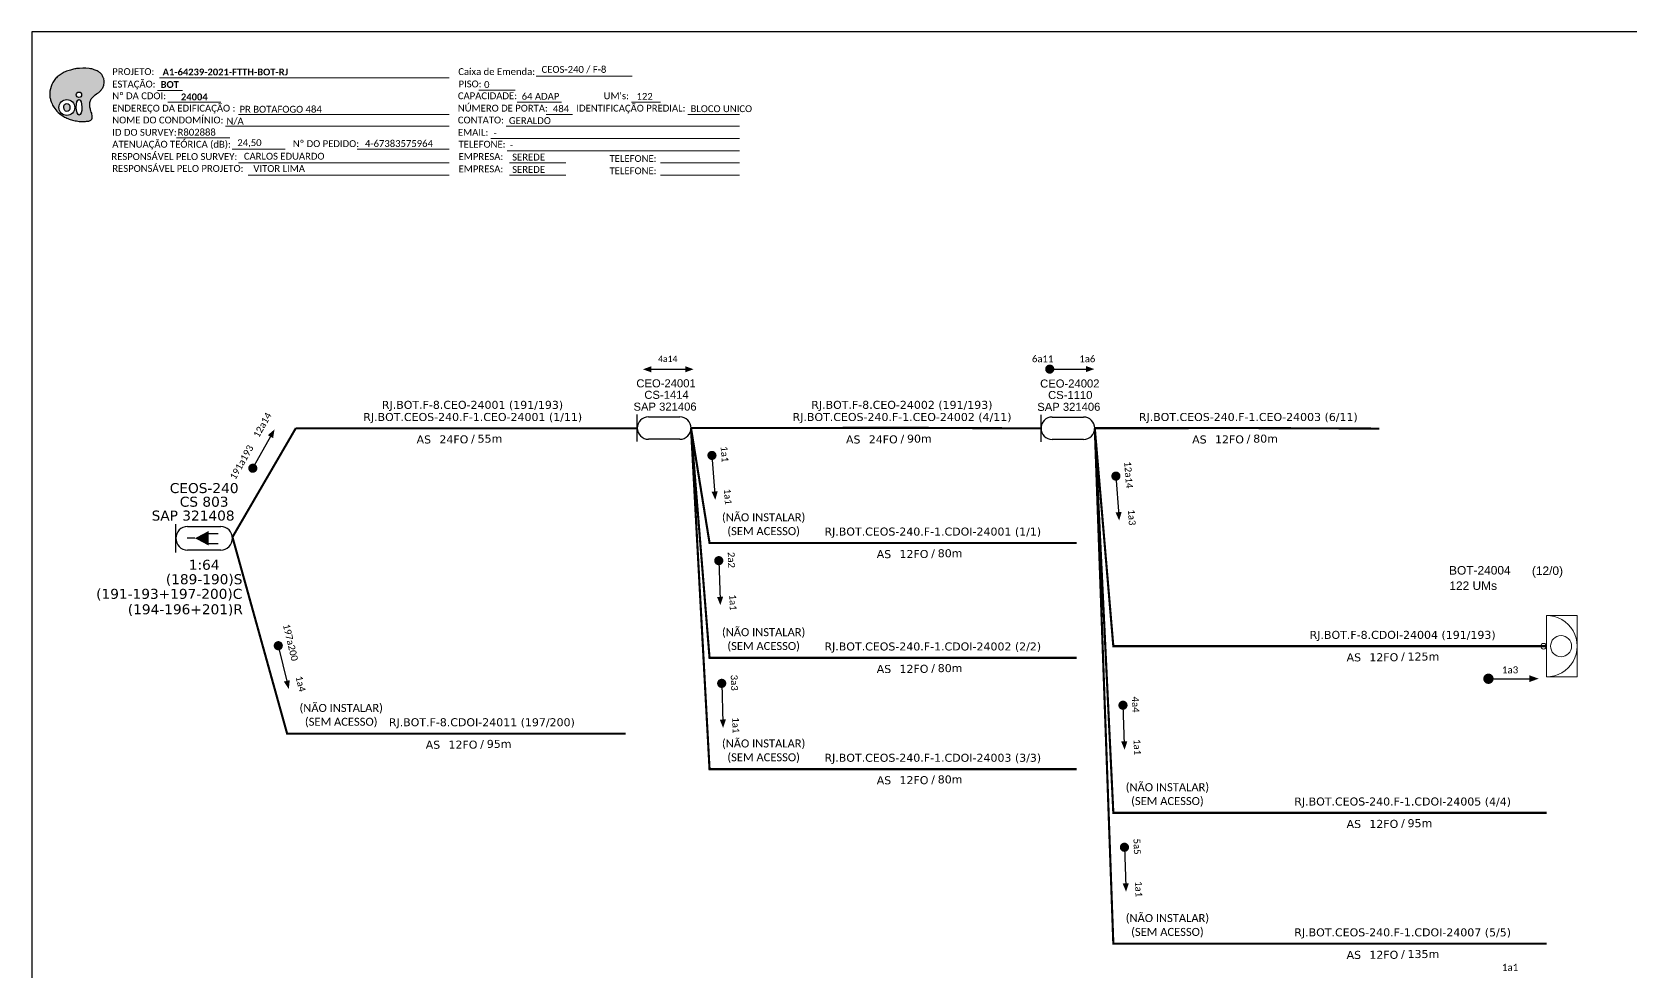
# Model space of a CAD drawing. Extents: x -89 to 749, y 705 to 1299.
# Drawn here: x -89.3 to 329.9, y 1052.7 to 1299 of the extents above; entities that cross this region are included whole.
import ezdxf
from ezdxf.enums import TextEntityAlignment as Align

# ---------------------------------------------------------------- set-up
doc = ezdxf.new("R2010")
doc.units = 0
for name, color, linetype, lineweight in [("20.0-LEGENDA DOS CDO'S", 1, 'Continuous', 0), ('20.2-CDO_POSTE', 1, 'Continuous', 5), ('40.1-ETIQUETAS', 1, 'Continuous', 20)]:
    doc.layers.add(name, color=color, linetype=linetype, lineweight=lineweight)
for name, color, linetype in [('20.4-CEOS', 1, 'Continuous'), ('CAP a instalar', 1, 'Continuous'), ('SETA', 7, 'Continuous'), ('UNIFILAR', 7, 'Continuous')]:
    doc.layers.add(name, color=color, linetype=linetype)
doc.styles.add('ARIAL', font='arial.ttf')
doc.styles.add('siredit', font='verdana.ttf')
doc.styles.get("Standard").update_dxf_attribs({"font": 'arial.ttf'})
doc.styles.add('WMF-Calibri0', font='calibri.ttf')
doc.styles.add('WMF-Calibri1', font='calibrib.ttf')
doc.linetypes.add('FENCELINE1', pattern='A,0.25,-0.1,[133,ltypeshp.shx,S=0.1,R=0,X=-0.1,Y=0],-0.1,1', length=1.45)

# ---------------------------------------------------------------- blocks, each defined once
blk = doc.blocks.new('OI')
h = blk.add_hatch(color=40)
edge = h.paths.add_edge_path()
edge.add_spline(control_points=[(4.35, -0.67), (3.92, -0.99), (3.26, -1.5), (2.81, -2.59), (2.9, -3.5), (3.06, -4.27), (3.31, -4.85), (3.37, -5.39), (3.4, -5.88), (3.2, -6.4), (2.54, -6.61), (1.65, -6.63), (0.55, -6.67), (-0.56, -6.42), (-1.61, -6.14), (-2.77, -5.61), (-3.92, -4.77), (-4.89, -3.7), (-5.34, -2.65), (-5.6, -1.94), (-5.85, -0.96), (-5.71, 0.47), (-5.1, 2.02), (-4.14, 3.02), (-3.3, 3.61), (-2.37, 4.16), (-1.36, 4.44), (-0.56, 4.7), (0.79, 4.85), (2.24, 4.97), (3.79, 4.57), (4.67, 4.21), (5.44, 3.65), (5.76, 2.99), (6.03, 2.21), (6.01, 1.46), (5.72, 0.64), (5.31, 0.08), (4.88, -0.38), (4.51, -0.55), (4.35, -0.67)], knot_values=[0, 0, 0, 0, 1.60434, 2.417191, 3.427595, 4.282808, 4.776746, 5.304182, 5.888771, 6.258406, 6.858137, 7.79129, 8.986195, 10.124242, 11.187857, 12.242908, 13.953784, 15.414161, 16.515391, 17.349188, 17.675853, 19.552021, 21.515531, 22.568638, 23.63245, 24.621084, 25.782718, 26.745347, 27.142653, 29.870543, 31.004649, 31.921532, 32.709589, 33.801391, 34.042471, 35.192333, 35.971461, 36.628871, 37.254359, 37.836911, 37.836911, 37.836911, 37.836911], degree=3, periodic=0)
h.paths.add_polyline_path([(1.13, -0.87, -1), (-0.04, -0.87, -1)], flags=16)
edge = h.paths.add_edge_path(flags=16)
edge.add_ellipse((0.56, -3.59), major_axis=(-0.02, 1.71), ratio=0.361305, start_angle=0, end_angle=360)
h.paths.add_polyline_path([(-0.36, -3.62, -1), (-3.8, -3.62, -1)], flags=16)
edge = h.paths.add_edge_path(flags=0)
edge.add_ellipse((-2.08, -3.62), major_axis=(0, 0.885), ratio=0.758294, start_angle=0, end_angle=360)
at = {"color": 40}
for centre, radius in [((-2.08, -3.62), 1.72), ((0.54, -0.87), 0.587)]:
    blk.add_circle(centre, radius, dxfattribs=at)
blk.add_ellipse((-2.08, -3.62), major_axis=(0, 0.885), ratio=0.758294, start_param=-3.141592653589792, end_param=3.141592653589792, dxfattribs=at)
blk.add_ellipse((0.56, -3.59), major_axis=(-0.02, 1.71), ratio=0.361305, dxfattribs=at)
at = {"color": 40, "start_tangent": (-0.800898, -0.598801), "end_tangent": (-0.800898, -0.598801)}
blk.add_spline([(4.35, -0.67), (3.2, -1.78), (2.9, -2.54), (2.92, -3.55), (3.12, -4.38), (3.28, -4.85), (3.37, -5.37), (3.35, -5.95), (3.2, -6.29), (2.66, -6.55), (1.73, -6.63), (0.54, -6.62), (-0.58, -6.41), (-1.6, -6.11), (-2.56, -5.67), (-3.95, -4.67), (-4.89, -3.56), (-5.37, -2.56), (-5.64, -1.78), (-5.72, -1.46), (-5.63, 0.42), (-4.84, 2.22), (-4.13, 2.99), (-3.27, 3.62), (-2.4, 4.09), (-1.3, 4.47), (-0.37, 4.72), (0.02, 4.77), (2.75, 4.8), (3.85, 4.53), (4.69, 4.16), (5.31, 3.68), (5.85, 2.73), (5.93, 2.5), (5.94, 1.35), (5.67, 0.62), (5.29, 0.08), (4.84, -0.36), (4.35, -0.67)], degree=3, dxfattribs=at)
blk = doc.blocks.new('CARIMBO')
at = {"color": 7, "lineweight": 0}
for points in [[(134.48, -16.3), (159.61, -16.3)], [(35.15, -20.06), (41.7, -20.06)], [(35.66, -16.79), (111.64, -16.79)], [(119.43, -20.02), (128.92, -20.02)], [(37.81, -23.14), (51.75, -23.14)], [(129.48, -23.14), (141.1, -23.14)], [(159.42, -23.14), (167.09, -23.14)], [(56.38, -26.37), (111.64, -26.37)], [(137.07, -26.37), (144.01, -26.37)], [(174.24, -26.37), (187.8, -26.37)], [(40.13, -32.55), (54.07, -32.55)], [(52.97, -29.48), (111.64, -29.48)], [(122.56, -32.72), (187.83, -32.72)], [(126.6, -29.48), (187.83, -29.48)], [(54.67, -35.52), (68.61, -35.52)], [(126.84, -35.96), (187.83, -35.96)], [(56.38, -39.07), (111.64, -39.07)], [(127.45, -39.07), (142.25, -39.07)], [(167.06, -39.07), (187.83, -39.07)], [(58.87, -42.31), (111.64, -42.31)], [(127.45, -42.31), (142.25, -42.31)], [(167.06, -42.31), (187.83, -42.31)]]:
    blk.add_lwpolyline(points, dxfattribs=at)
at = {"color": 7, "xscale": 1.213923925163967, "yscale": 1.213923925163967, "zscale": 1.213923925163967, "rotation": 0.1532896023949059}
blk.add_blockref('OI', (13.86, -20.16), dxfattribs=at)
at = {"color": 7, "lineweight": 0, "style": 'WMF-Calibri0'}
for s, height, p in [('PROJETO:', 1.793, (23.26, -16.04)), ('Caixa de Emenda:', 1.7927, (114.02, -16.04)), ('ESTAÇÃO:', 1.793, (23.26, -19.32)), ('Nº DA CDOI:', 1.7927, (23.26, -22.39)), ('CAPACIDADE:', 1.7927, (113.91, -22.39)), ('PISO:', 1.793, (114.09, -19.28)), ("UM's:", 1.793, (152.15, -22.39)), ('ENDEREÇO DA EDIFICAÇÃO :', 1.7927, (23.26, -25.63)), ('NÚMERO DE PORTA:', 1.7927, (113.91, -25.63)), ('IDENTIFICAÇÃO PREDIAL:', 1.7927, (144.99, -25.63)), ('NOME DO CONDOMÍNIO:', 1.7927, (23.26, -28.74)), ('CONTATO:', 1.793, (113.91, -28.74)), ('ATENUAÇÃO TEÓRICA (dB):', 1.7927, (23.26, -35.09)), ('ID DO SURVEY:', 1.7927, (23.26, -31.97)), ('EMAIL:', 1.793, (113.91, -31.97)), ('TELEFONE:', 1.793, (114.09, -35.09)), ('RESPONSÁVEL PELO SURVEY:', 1.7927, (23.02, -38.32)), ('EMPRESA:', 1.793, (114.09, -38.32)), ('TELEFONE:', 1.793, (153.7, -38.83)), ('RESPONSÁVEL PELO PROJETO:', 1.7927, (23.26, -41.44)), ('EMPRESA:', 1.793, (114.09, -41.56)), ('TELEFONE:', 1.793, (153.7, -42.06))]:
    blk.add_text(s, height=height, dxfattribs=at).set_placement(p)
at = {"color": 7, "lineweight": 0, "flags": 8}
for tag, p, style in [('PROJ', (36.46, -16.13), 'WMF-Calibri1'), ('CEOS-XX', (135.87, -15.46), 'WMF-Calibri0'), ('EST', (35.94, -19.41), 'WMF-Calibri1'), ('PISO_PTR', (120.78, -19.42), 'WMF-Calibri0'), ('CAPAC.', (130.66, -22.52), 'WMF-Calibri0'), ("UC'S", (160.78, -22.54), 'WMF-Calibri0'), ('LOGRADOURO', (56.65, -25.91), 'WMF-Calibri0'), ('N°', (138.85, -25.77), 'WMF-Calibri0'), ('N°PREDIO', (174.94, -25.77), 'WMF-Calibri0'), ('NOME_DO_COND.', (53.23, -29.02), 'WMF-Calibri0'), ('NOME_DO_CONTATO', (127.3, -28.89), 'WMF-Calibri0'), ('_ID_', (40.39, -31.94), 'WMF-Calibri0'), ('O_POTEN', (56.06, -34.68), 'WMF-Calibri0'), ('EMAIL', (123.26, -32.12), 'WMF-Calibri0'), ('RES_SURVEY', (57.78, -38.23), 'WMF-Calibri0'), ('TELEFONE', (127.55, -35.36), 'WMF-Calibri0'), ('EMP_RESP_SURVEY', (128.16, -38.47), 'WMF-Calibri0'), ('CONT_RESP_SURVEY', (167.76, -38.47), 'WMF-Calibri0'), ('RES_PROJ', (60.27, -41.47), 'WMF-Calibri0'), ('EMP_RESP_PROJ', (128.16, -41.71), 'WMF-Calibri0'), ('CONT_RESP_PROJ', (167.76, -41.71), 'WMF-Calibri0')]:
    blk.add_attdef(tag, p, '', height=1.79, dxfattribs=dict(at, style=style))
at = {"color": 7, "lineweight": 0, "style": 'WMF-Calibri1', "flags": 8}
blk.add_attdef("N° CDO'S", text='', height=1.79, dxfattribs=at).set_placement((44.78, -22.68), align=Align.CENTER)
blk = doc.blocks.new('CEOS_RP_CT_DRT')
at = {"layer": '20.4-CEOS', "color": 0}
for p, q in [((-4.54, 1.19), (-1.19, 1.19)), ((-1.19, -1.19), (-4.54, -1.19))]:
    blk.add_line(p, q, dxfattribs=at)
for points in [[(-5.73, -1.43), (-5.73, 1.44)], [(-3.79, 0), (-4.59, 0)], [(-2.47, 0.48), (-1.45, 0.48)], [(-2.47, -0.52), (-1.45, -0.52)]]:
    blk.add_lwpolyline(points, dxfattribs=at)
blk.add_lwpolyline([(-3.79, 0, 0, 1.47, 0), (-2.41, 0, 1.47, 1.47, 0)], format="xyseb", dxfattribs=at)
for centre, start, end in [((-4.54, 0), 90, 270), ((-1.19, 0), 270, 90)]:
    blk.add_arc(centre, 1.19, start, end, dxfattribs=at)
at = {"layer": '20.4-CEOS', "color": 7, "style": 'siredit'}
for tag, p in [('Nº_DA_CEOS', (-2.86, 5.6)), ('LOCAL', (-2.86, 4.24)), ('SAP', (-2.86, 2.78)), ('RACIO_SPLITAGEM', (-2.86, -1.88)), ('FIBRAS_SPLITTER', (-2.86, -3.58)), ('RESERVA_FINAIS', (-2.86, -6.39)), ('FIBRAS_TOP_C', (-2.86, -5.08))]:
    blk.add_attdef(tag, text='', height=1.01, dxfattribs=at).set_placement(p, align=Align.TOP_CENTER)
blk = doc.blocks.new('ETIQUETA_RS5F')
at = {"layer": '40.1-ETIQUETAS', "color": 0, "style": 'siredit'}
blk.add_text('/', height=1.5, dxfattribs=at).set_placement((1.58, -1.95), align=Align.MIDDLE_RIGHT)
for tag, p in [('ETIQUETA_R_PRIMARIA', (1.21, 4.1)), ('ETIQUETA_R_SECUNDARIA', (1.21, 2.1)), ('F_ATIVAS/F_MORTAS', (1.14, -4.24))]:
    blk.add_attdef(tag, text='', height=1.5, dxfattribs=at).set_placement(p, align=Align.MIDDLE_CENTER)
for tag, p in [('TIPO_CABO', (-6.58, -2.12)), ('CAP_CABO', (0.4, -2.09))]:
    blk.add_attdef(tag, text='', height=1.5, dxfattribs=at).set_placement(p, align=Align.MIDDLE_RIGHT)
blk.add_attdef('METROS', text='', height=1.5, dxfattribs=at).set_placement((2.14, -1.95), align=Align.MIDDLE_LEFT)
for tag, p in [('FUSÃO_1', (0.85, -8.39)), ('FUSÃO_2', (0.85, -10.6)), ('FUSÃO_3', (0.85, -12.93)), ('FUSÃO_4', (0.85, -15.14)), ('FUSÃO_5', (0.85, -17.16))]:
    blk.add_attdef(tag, text='', height=1.5, dxfattribs=at).set_placement(p, align=Align.CENTER)
blk = doc.blocks.new('SAN')
at = {"layer": 'SETA'}
blk.add_lwpolyline([(-2.58, 0), (6.02, 0)], dxfattribs=at)
for points in [[(-2.1, -0.66), (-3.93, 0), (-2.1, 0.67)], [(5.33, 0.68), (7.16, 0.01), (5.33, -0.65)]]:
    blk.add_solid(points, dxfattribs=at)
blk = doc.blocks.new('CDOE-TEXTO PADRÃO')
at = {"layer": "20.0-LEGENDA DOS CDO'S", "color": 0, "style": 'ARIAL'}
for tag, p in [('CDO_N', (0.49, 7.39)), ('SAP', (0.51, 1.67)), ('CORDOALHA', (0.5, 4.33)), ('SPLITER_1', (0.59, -0.91)), ('SPLITER_2', (0.6, -3.55)), ('(XX-XX_F)S', (0.54, -8.29)), ('(XX-XX_L)S', (0.55, -10.83)), ('UMS', (0.55, -13.15))]:
    blk.add_attdef(tag, p, '', height=1.7, rotation=0.118, dxfattribs=at)
blk.add_attdef('FIBRAS_UTILIZADAS', text='', height=1.7, rotation=0.118, dxfattribs=at).set_placement((19.77, 7.43), align=Align.CENTER)

msp = doc.modelspace()

# ---------------------------------------------------------------- linework, layer by layer
msp.add_lwpolyline([(-89.32, 705.02), (749.25, 705.02), (749.25, 1299.02), (-89.32, 1299.02), (-89.32, 705.02)])
at = {"color": 7, "lineweight": 0}
msp.add_lwpolyline([(-4.01, 1268.26), (20.14, 1268.26)], dxfattribs=at)
at = {"const_width": 1.2}
for points in [[(177.06, 1210.59, 1), (178.26, 1210.59, 1)], [(89.01, 1188.55, 1), (89.1, 1187.36, 1)], [(194.97, 1183.13, 1), (195.06, 1181.93, 1)], [(90.82, 1160.95, 1), (90.86, 1159.75, 1)], [(-24.84, 1138.63, 1), (-24.56, 1137.47, 1)], [(91.59, 1128.77, 1), (91.63, 1127.57, 1)], [(196.85, 1123.03, 1), (196.89, 1121.83, 1)], [(197.24, 1085.78, 1), (197.28, 1084.58, 1)]]:
    msp.add_lwpolyline(points, format="xyb", close=True, dxfattribs=at)
at = {"color": 7, "const_width": 1.2}
msp.add_lwpolyline([(-31.68, 1184.07, 1), (-31.09, 1185.11, 1)], format="xyb", close=True, dxfattribs=at)
at = {"color": 1, "const_width": 1.35}
msp.add_lwpolyline([(292.06, 1129.38, 1), (293.42, 1129.38, 1)], format="xyb", close=True, dxfattribs=at)
at = {"layer": '20.4-CEOS', "color": 7}
for p, q in [((69.46, 1191.59), (69.46, 1198.67)), ((72.39, 1198.07), (80.63, 1198.07)), ((80.63, 1192.2), (72.39, 1192.2))]:
    msp.add_line(p, q, dxfattribs=at)
at = {"layer": '20.4-CEOS', "color": 5}
for p, q in [((175.38, 1191.54), (175.38, 1198.62)), ((178.31, 1198.02), (186.54, 1198.02)), ((186.54, 1192.15), (178.31, 1192.15))]:
    msp.add_line(p, q, dxfattribs=at)
at = {"layer": '20.4-CEOS', "color": 7}
for centre, start, end in [((72.39, 1195.13), 90, 270), ((80.63, 1195.13), 270, 90)]:
    msp.add_arc(centre, 2.93, start, end, dxfattribs=at)
at = {"layer": '20.4-CEOS', "color": 5}
for centre, start, end in [((178.31, 1195.08), 90, 270), ((186.54, 1195.08), 270, 90)]:
    msp.add_arc(centre, 2.93, start, end, dxfattribs=at)
at = {"layer": '40.1-ETIQUETAS', "color": 1}
msp.add_line((307.97, 1129.87), (307.97, 1145.97), dxfattribs=at)
msp.add_lwpolyline([(307.97, 1145.97), (316.03, 1145.97), (316.03, 1129.84), (307.97, 1129.84)], close=True, dxfattribs=at)
for centre, major_axis, start_param, end_param in [((307.97, 1137.92), (-5.69, 5.69), 2.356194, 5.497787), ((311.79, 1137.92), (1.96, 1.96), 3.926991, 10.210176), ((307.22, 1137.92), (-0.527, 0.527), 2.356194490191767, 8.639379797371353)]:
    msp.add_ellipse(centre, major_axis=major_axis, ratio=1, start_param=start_param, end_param=end_param, dxfattribs=at)
at = {"layer": 'CAP a instalar', "color": 7, "linetype": 'FENCELINE1', "ltscale": 7, "const_width": 0.56}
for points in [[(-36.72, 1166.53), (-20.12, 1195.07)], [(-20.12, 1195.07), (69.46, 1195.07)], [(83.56, 1195.14), (142.33, 1195.19)], [(142.33, 1195.19), (175.38, 1195.04)], [(189.48, 1195.09), (228.14, 1195.14)], [(228.14, 1195.14), (264.08, 1194.99)]]:
    msp.add_lwpolyline(points, dxfattribs=at)
at = {"layer": 'CAP a instalar', "color": 8, "linetype": 'FENCELINE1', "ltscale": 7, "const_width": 0.56}
for points in [[(83.56, 1195.14), (88.42, 1165), (184.72, 1165)], [(83.56, 1195.14), (88.42, 1134.88), (184.72, 1134.88)], [(83.56, 1195.13), (88.42, 1105.68), (184.72, 1105.68)], [(189.48, 1195.08), (194.34, 1094.21), (307.97, 1094.21)], [(189.48, 1195.08), (194.34, 1059.88), (307.97, 1059.88)], [(-36.72, 1166.53), (-22.39, 1115), (66.42, 1115)]]:
    msp.add_lwpolyline(points, dxfattribs=at)
at = {"layer": 'CAP a instalar', "color": 1, "linetype": 'FENCELINE1', "ltscale": 7, "const_width": 0.56}
msp.add_lwpolyline([(189.48, 1195.08), (194.34, 1137.92), (307.97, 1137.92)], dxfattribs=at)
at = {"layer": 'SETA'}
for points in [[(177.66, 1210.59), (187.97, 1210.59)], [(-31.39, 1184.59), (-26.33, 1193.58)], [(89.05, 1187.95), (89.81, 1177.67)], [(195.01, 1182.53), (195.77, 1172.24)], [(90.84, 1160.35), (91.19, 1150.04)], [(-24.7, 1138.05), (-22.29, 1128.02)], [(91.61, 1128.17), (91.92, 1117.86)], [(196.87, 1122.43), (197.22, 1112.12)], [(197.26, 1085.18), (197.61, 1074.87)]]:
    msp.add_lwpolyline(points, dxfattribs=at)
at = {"layer": 'SETA', "color": 1}
msp.add_lwpolyline([(292.74, 1129.38), (304.38, 1129.38)], dxfattribs=at)
at = {"layer": 'SETA'}
for points in [[(187.15, 1211.4), (189.35, 1210.6), (187.15, 1209.8)], [(-27.45, 1193.26), (-25.68, 1194.79), (-26.06, 1192.48)], [(90.56, 1178.55), (89.93, 1176.3), (88.97, 1178.43)], [(196.52, 1173.13), (195.88, 1170.87), (194.92, 1173.01)], [(91.98, 1150.9), (91.26, 1148.67), (90.38, 1150.84)], [(-21.69, 1129.02), (-21.95, 1126.69), (-23.24, 1128.64)], [(92.71, 1118.71), (91.98, 1116.49), (91.11, 1118.66)], [(198.01, 1112.97), (197.29, 1110.75), (196.41, 1112.92)], [(198.4, 1075.73), (197.67, 1073.5), (196.8, 1075.67)]]:
    msp.add_solid(points, dxfattribs=at)
at = {"layer": 'SETA', "color": 1}
msp.add_solid([(303.44, 1130.3), (305.92, 1129.4), (303.44, 1128.5)], dxfattribs=at)

# ---------------------------------------------------------------- block references
ref = msp.add_blockref('CARIMBO', (-91.51, 1303.77))
ref.add_attrib('PROJ', 'A1-64239-2021-FTTH-BOT-RJ', (-55.05, 1287.63), dxfattribs={"color": 7, "lineweight": 0, "height": 1.7927, "style": 'WMF-Calibri1'})
ref.add_attrib('EST', 'BOT', (-55.57, 1284.35), dxfattribs={"color": 7, "lineweight": 0, "height": 1.793, "style": 'WMF-Calibri1'})
ref.add_attrib("N° CDO'S", '24004', dxfattribs={"color": 7, "lineweight": 0, "height": 1.793, "style": 'WMF-Calibri1'}).set_placement((-46.73, 1281.09), align=Align.CENTER)
ref.add_attrib('LOGRADOURO', 'PR BOTAFOGO 484', (-34.86, 1277.86), dxfattribs={"color": 7, "lineweight": 0, "height": 1.7927, "style": 'WMF-Calibri0'})
ref.add_attrib('NOME_DO_COND.', 'N/A', (-38.28, 1274.74), dxfattribs={"color": 7, "lineweight": 0, "height": 1.793, "style": 'WMF-Calibri0'})
ref.add_attrib('_ID_', 'R802888', (-51.11, 1271.83), dxfattribs={"color": 7, "lineweight": 0, "height": 1.793, "style": 'WMF-Calibri0'})
ref.add_attrib('O_POTEN', '24,50', (-35.45, 1269.09), dxfattribs={"color": 7, "lineweight": 0, "height": 1.793, "style": 'WMF-Calibri0'})
ref.add_attrib('RES_SURVEY', 'CARLOS EDUARDO', (-33.73, 1265.54), dxfattribs={"color": 7, "lineweight": 0, "height": 1.7927, "style": 'WMF-Calibri0'})
ref.add_attrib('RES_PROJ', 'VITOR LIMA', (-31.24, 1262.3), dxfattribs={"color": 7, "lineweight": 0, "height": 1.793, "style": 'WMF-Calibri0'})
ref.add_attrib('CEOS-XX', 'CEOS-240 / F-8', (44.36, 1288.31), dxfattribs={"color": 7, "lineweight": 0, "height": 1.7927, "style": 'WMF-Calibri0'})
ref.add_attrib('CAPAC.', '64 ADAP', (39.15, 1281.25), dxfattribs={"color": 7, "lineweight": 0, "height": 1.793, "style": 'WMF-Calibri0'})
ref.add_attrib("UC'S", '122', (69.27, 1281.23), dxfattribs={"color": 7, "lineweight": 0, "height": 1.793, "style": 'WMF-Calibri0'})
ref.add_attrib('PISO_PTR', '0', (29.28, 1284.34), dxfattribs={"color": 7, "lineweight": 0, "height": 1.79, "style": 'WMF-Calibri0'})
ref.add_attrib('N°', '484', (47.34, 1278), dxfattribs={"color": 7, "lineweight": 0, "height": 1.793, "style": 'WMF-Calibri0'})
ref.add_attrib('N°PREDIO', 'BLOCO UNICO', (83.43, 1278), dxfattribs={"color": 7, "lineweight": 0, "height": 1.7927, "style": 'WMF-Calibri0'})
ref.add_attrib('NOME_DO_CONTATO', 'GERALDO', (35.79, 1274.88), dxfattribs={"color": 7, "lineweight": 0, "height": 1.793, "style": 'WMF-Calibri0'})
ref.add_attrib('EMAIL', '-', (31.75, 1271.65), dxfattribs={"color": 7, "lineweight": 0, "height": 1.79, "style": 'WMF-Calibri0'})
ref.add_attrib('TELEFONE', '-', (36.04, 1268.41), dxfattribs={"color": 7, "lineweight": 0, "height": 1.79, "style": 'WMF-Calibri0'})
ref.add_attrib('EMP_RESP_SURVEY', 'SEREDE', (36.65, 1265.3), dxfattribs={"color": 7, "lineweight": 0, "height": 1.793, "style": 'WMF-Calibri0'})
ref.add_attrib('EMP_RESP_PROJ', 'SEREDE', (36.65, 1262.06), dxfattribs={"color": 7, "lineweight": 0, "height": 1.793, "style": 'WMF-Calibri0'})
at = {"layer": '20.2-CDO_POSTE', "color": 7}
ref = msp.add_blockref('CDOE-TEXTO PADRÃO', (69.09, 1197.41), dxfattribs=dict(at, xscale=1.241378786695386, yscale=1.241378786695386, zscale=1.241378786695386))
ref.add_attrib('CDO_N', 'CEO-24001', (69.23, 1205.8), dxfattribs={"layer": "20.0-LEGENDA DOS CDO'S", "color": 0, "height": 2.11, "rotation": 0.118, "style": 'ARIAL'})
ref.add_attrib('CORDOALHA', 'CS-1414', (71.32, 1202.79), dxfattribs={"layer": "20.0-LEGENDA DOS CDO'S", "color": 0, "height": 2.11, "rotation": 0.118, "style": 'ARIAL'})
ref.add_attrib('SAP', 'SAP 321406', (68.48, 1199.68), dxfattribs={"layer": "20.0-LEGENDA DOS CDO'S", "color": 0, "height": 2.11, "rotation": 0.118, "style": 'ARIAL'})
at = {"layer": '20.2-CDO_POSTE', "color": 5}
ref = msp.add_blockref('CDOE-TEXTO PADRÃO', (175.01, 1197.36), dxfattribs=dict(at, xscale=1.241378786695386, yscale=1.241378786695386, zscale=1.241378786695386))
ref.add_attrib('CDO_N', 'CEO-24002', (175.15, 1205.75), dxfattribs={"layer": "20.0-LEGENDA DOS CDO'S", "color": 0, "height": 2.11, "rotation": 0.118, "style": 'ARIAL'})
ref.add_attrib('CORDOALHA', 'CS-1110', (177.23, 1202.74), dxfattribs={"layer": "20.0-LEGENDA DOS CDO'S", "color": 0, "height": 2.11, "rotation": 0.118, "style": 'ARIAL'})
ref.add_attrib('SAP', 'SAP 321406', (174.39, 1199.63), dxfattribs={"layer": "20.0-LEGENDA DOS CDO'S", "color": 0, "height": 2.11, "rotation": 0.118, "style": 'ARIAL'})
at = {"layer": '20.4-CEOS', "color": 7}
ref = msp.add_blockref('CEOS_RP_CT_DRT', (-36.72, 1166.23), dxfattribs=dict(at, xscale=2.593998956680298, yscale=2.593998956680298, zscale=2.593998956680298))
ref.add_attrib('Nº_DA_CEOS', 'CEOS-240', dxfattribs={"color": 7, "height": 2.619, "style": 'siredit'}).set_placement((-44.15, 1180.7), align=Align.TOP_CENTER)
ref.add_attrib('LOCAL', 'CS 803', dxfattribs={"color": 7, "height": 2.619, "style": 'siredit'}).set_placement((-44.15, 1177.12), align=Align.TOP_CENTER)
ref.add_attrib('SAP', 'SAP 321408', dxfattribs={"color": 7, "height": 2.619, "style": 'siredit'}).set_placement((-47.05, 1173.49), align=Align.TOP_CENTER)
ref.add_attrib('RACIO_SPLITAGEM', '1:64', dxfattribs={"color": 7, "height": 2.619, "style": 'siredit'}).set_placement((-44.15, 1160.58), align=Align.TOP_CENTER)
ref.add_attrib('FIBRAS_SPLITTER', '(189-190)S', dxfattribs={"color": 7, "height": 2.619, "style": 'siredit'}).set_placement((-44.15, 1156.8), align=Align.TOP_CENTER)
ref.add_attrib('FIBRAS_TOP_C', '(191-193+197-200)C', dxfattribs={"color": 7, "height": 2.6191, "style": 'siredit'}).set_placement((-53.31, 1152.96), align=Align.TOP_CENTER)
ref.add_attrib('RESERVA_FINAIS', '(194-196+201)R', dxfattribs={"color": 7, "height": 2.6191, "style": 'siredit'}).set_placement((-49.09, 1148.91), align=Align.TOP_CENTER)
at = {"layer": '40.1-ETIQUETAS', "color": 7}
ref = msp.add_blockref('ETIQUETA_RS5F', (228.08, 1195.1), dxfattribs=dict(at, xscale=1.399679981998634, yscale=1.399679981998634, zscale=1.399679981998634))
ref.add_attrib('ETIQUETA_R_SECUNDARIA', 'RJ.BOT.CEOS-240.F-1.CEO-24003 (6/11)', dxfattribs={"color": 0, "height": 2.0995, "style": 'siredit'}).set_placement((229.74, 1198.04), align=Align.MIDDLE_CENTER)
ref.add_attrib('TIPO_CABO', 'AS', dxfattribs={"color": 0, "height": 2.1, "style": 'siredit'}).set_placement((218.82, 1192.14), align=Align.MIDDLE_RIGHT)
ref.add_attrib('CAP_CABO', '12FO', dxfattribs={"color": 0, "height": 2.1, "style": 'siredit'}).set_placement((228.6, 1192.17), align=Align.MIDDLE_RIGHT)
ref.add_attrib('METROS', '80m', dxfattribs={"color": 0, "height": 2.1, "style": 'siredit'}).set_placement((231.04, 1192.36), align=Align.MIDDLE_LEFT)
at = {"layer": '40.1-ETIQUETAS', "color": 8}
ref = msp.add_blockref('ETIQUETA_RS5F', (145.33, 1165.03), dxfattribs=dict(at, xscale=1.399679981999724, yscale=1.399679981999724, zscale=1.399679981999724))
ref.add_attrib('ETIQUETA_R_SECUNDARIA', 'RJ.BOT.CEOS-240.F-1.CDOI-24001 (1/1)', dxfattribs={"color": 0, "height": 2.0995, "style": 'siredit'}).set_placement((146.98, 1167.98), align=Align.MIDDLE_CENTER)
ref.add_attrib('TIPO_CABO', 'AS', dxfattribs={"color": 0, "height": 2.1, "style": 'siredit'}).set_placement((136.07, 1162.07), align=Align.MIDDLE_RIGHT)
ref.add_attrib('CAP_CABO', '12FO', dxfattribs={"color": 0, "height": 2.1, "style": 'siredit'}).set_placement((145.84, 1162.1), align=Align.MIDDLE_RIGHT)
ref.add_attrib('METROS', '80m', dxfattribs={"color": 0, "height": 2.1, "style": 'siredit'}).set_placement((148.28, 1162.3), align=Align.MIDDLE_LEFT)
at = {"layer": '40.1-ETIQUETAS', "color": 1}
ref = msp.add_blockref('CDOE-TEXTO PADRÃO', (292.01, 1141.71), dxfattribs=dict(at, xscale=1.315779522711779, yscale=1.315779522711779, zscale=1.315779522711779))
ref.add_attrib('CDO_N', 'BOT-24004', (282.41, 1156.69), dxfattribs={"layer": "20.0-LEGENDA DOS CDO'S", "color": 0, "height": 2.237, "rotation": 0.118, "style": 'ARIAL'})
ref.add_attrib('CORDOALHA', '122 UMs', (282.49, 1152.66), dxfattribs={"layer": "20.0-LEGENDA DOS CDO'S", "color": 0, "height": 2.237, "rotation": 0.118, "style": 'ARIAL'})
ref.add_attrib('FIBRAS_UTILIZADAS', '           (12/0)', dxfattribs={"layer": "20.0-LEGENDA DOS CDO'S", "color": 0, "height": 2.2366, "rotation": 0.118, "style": 'ARIAL'}).set_placement((303.45, 1156.59), align=Align.CENTER)
ref = msp.add_blockref('ETIQUETA_RS5F', (268.58, 1137.95), dxfattribs=dict(at, xscale=1.399679981999724, yscale=1.399679981999724, zscale=1.399679981999724))
ref.add_attrib('ETIQUETA_R_SECUNDARIA', 'RJ.BOT.F-8.CDOI-24004 (191/193)', dxfattribs={"color": 0, "height": 2.0995, "style": 'siredit'}).set_placement((270.23, 1140.89), align=Align.MIDDLE_CENTER)
ref.add_attrib('TIPO_CABO', 'AS', dxfattribs={"color": 0, "height": 2.1, "style": 'siredit'}).set_placement((259.32, 1134.99), align=Align.MIDDLE_RIGHT)
ref.add_attrib('CAP_CABO', '12FO', dxfattribs={"color": 0, "height": 2.1, "style": 'siredit'}).set_placement((269.09, 1135.02), align=Align.MIDDLE_RIGHT)
ref.add_attrib('METROS', '125m', dxfattribs={"color": 0, "height": 2.1, "style": 'siredit'}).set_placement((271.53, 1135.21), align=Align.MIDDLE_LEFT)
at = {"layer": '40.1-ETIQUETAS', "color": 8}
ref = msp.add_blockref('ETIQUETA_RS5F', (145.33, 1134.9), dxfattribs=dict(at, xscale=1.399679981999724, yscale=1.399679981999724, zscale=1.399679981999724))
ref.add_attrib('ETIQUETA_R_SECUNDARIA', 'RJ.BOT.CEOS-240.F-1.CDOI-24002 (2/2)', dxfattribs={"color": 0, "height": 2.0995, "style": 'siredit'}).set_placement((146.98, 1137.85), align=Align.MIDDLE_CENTER)
ref.add_attrib('TIPO_CABO', 'AS', dxfattribs={"color": 0, "height": 2.1, "style": 'siredit'}).set_placement((136.07, 1131.94), align=Align.MIDDLE_RIGHT)
ref.add_attrib('CAP_CABO', '12FO', dxfattribs={"color": 0, "height": 2.1, "style": 'siredit'}).set_placement((145.84, 1131.98), align=Align.MIDDLE_RIGHT)
ref.add_attrib('METROS', '80m', dxfattribs={"color": 0, "height": 2.1, "style": 'siredit'}).set_placement((148.28, 1132.17), align=Align.MIDDLE_LEFT)
ref = msp.add_blockref('ETIQUETA_RS5F', (27.03, 1115.03), dxfattribs=dict(at, xscale=1.399679981999724, yscale=1.399679981999724, zscale=1.399679981999724))
ref.add_attrib('ETIQUETA_R_SECUNDARIA', 'RJ.BOT.F-8.CDOI-24011 (197/200)', dxfattribs={"color": 0, "height": 2.0995, "style": 'siredit'}).set_placement((28.69, 1117.97), align=Align.MIDDLE_CENTER)
ref.add_attrib('TIPO_CABO', 'AS', dxfattribs={"color": 0, "height": 2.1, "style": 'siredit'}).set_placement((17.77, 1112.07), align=Align.MIDDLE_RIGHT)
ref.add_attrib('CAP_CABO', '12FO', dxfattribs={"color": 0, "height": 2.1, "style": 'siredit'}).set_placement((27.54, 1112.1), align=Align.MIDDLE_RIGHT)
ref.add_attrib('METROS', '95m', dxfattribs={"color": 0, "height": 2.1, "style": 'siredit'}).set_placement((29.99, 1112.29), align=Align.MIDDLE_LEFT)
ref = msp.add_blockref('ETIQUETA_RS5F', (145.33, 1105.71), dxfattribs=dict(at, xscale=1.399679981999724, yscale=1.399679981999724, zscale=1.399679981999724))
ref.add_attrib('ETIQUETA_R_SECUNDARIA', 'RJ.BOT.CEOS-240.F-1.CDOI-24003 (3/3)', dxfattribs={"color": 0, "height": 2.0995, "style": 'siredit'}).set_placement((146.98, 1108.66), align=Align.MIDDLE_CENTER)
ref.add_attrib('TIPO_CABO', 'AS', dxfattribs={"color": 0, "height": 2.1, "style": 'siredit'}).set_placement((136.07, 1102.75), align=Align.MIDDLE_RIGHT)
ref.add_attrib('CAP_CABO', '12FO', dxfattribs={"color": 0, "height": 2.1, "style": 'siredit'}).set_placement((145.84, 1102.78), align=Align.MIDDLE_RIGHT)
ref.add_attrib('METROS', '80m', dxfattribs={"color": 0, "height": 2.1, "style": 'siredit'}).set_placement((148.28, 1102.98), align=Align.MIDDLE_LEFT)
ref = msp.add_blockref('ETIQUETA_RS5F', (268.58, 1094.24), dxfattribs=dict(at, xscale=1.399679981999724, yscale=1.399679981999724, zscale=1.399679981999724))
ref.add_attrib('ETIQUETA_R_SECUNDARIA', 'RJ.BOT.CEOS-240.F-1.CDOI-24005 (4/4)', dxfattribs={"color": 0, "height": 2.0995, "style": 'siredit'}).set_placement((270.23, 1097.18), align=Align.MIDDLE_CENTER)
ref.add_attrib('TIPO_CABO', 'AS', dxfattribs={"color": 0, "height": 2.1, "style": 'siredit'}).set_placement((259.32, 1091.28), align=Align.MIDDLE_RIGHT)
ref.add_attrib('CAP_CABO', '12FO', dxfattribs={"color": 0, "height": 2.1, "style": 'siredit'}).set_placement((269.09, 1091.31), align=Align.MIDDLE_RIGHT)
ref.add_attrib('METROS', '95m', dxfattribs={"color": 0, "height": 2.1, "style": 'siredit'}).set_placement((271.53, 1091.5), align=Align.MIDDLE_LEFT)
ref = msp.add_blockref('ETIQUETA_RS5F', (268.58, 1059.91), dxfattribs=dict(at, xscale=1.399679981999724, yscale=1.399679981999724, zscale=1.399679981999724))
ref.add_attrib('ETIQUETA_R_SECUNDARIA', 'RJ.BOT.CEOS-240.F-1.CDOI-24007 (5/5)', dxfattribs={"color": 0, "height": 2.0995, "style": 'siredit'}).set_placement((270.23, 1062.86), align=Align.MIDDLE_CENTER)
ref.add_attrib('TIPO_CABO', 'AS', dxfattribs={"color": 0, "height": 2.1, "style": 'siredit'}).set_placement((259.32, 1056.95), align=Align.MIDDLE_RIGHT)
ref.add_attrib('CAP_CABO', '12FO', dxfattribs={"color": 0, "height": 2.1, "style": 'siredit'}).set_placement((269.09, 1056.98), align=Align.MIDDLE_RIGHT)
ref.add_attrib('METROS', '135m', dxfattribs={"color": 0, "height": 2.1, "style": 'siredit'}).set_placement((271.53, 1057.18), align=Align.MIDDLE_LEFT)
at = {"layer": 'CAP a instalar', "color": 7, "linetype": 'FENCELINE1', "ltscale": 7}
ref = msp.add_blockref('ETIQUETA_RS5F', (24.63, 1195.1), dxfattribs=dict(at, xscale=1.399679981998634, yscale=1.399679981998634, zscale=1.399679981998634))
ref.add_attrib('ETIQUETA_R_PRIMARIA', 'RJ.BOT.F-8.CEO-24001 (191/193)', dxfattribs={"layer": '40.1-ETIQUETAS', "color": 0, "height": 2.0995, "style": 'siredit'}).set_placement((26.24, 1201.22), align=Align.MIDDLE_CENTER)
ref.add_attrib('ETIQUETA_R_SECUNDARIA', 'RJ.BOT.CEOS-240.F-1.CEO-24001 (1/11)', dxfattribs={"layer": '40.1-ETIQUETAS', "color": 0, "height": 2.0995, "style": 'siredit'}).set_placement((26.29, 1198.04), align=Align.MIDDLE_CENTER)
ref.add_attrib('TIPO_CABO', 'AS', dxfattribs={"layer": '40.1-ETIQUETAS', "color": 0, "height": 2.1, "style": 'siredit'}).set_placement((15.37, 1192.14), align=Align.MIDDLE_RIGHT)
ref.add_attrib('CAP_CABO', '24FO', dxfattribs={"layer": '40.1-ETIQUETAS', "color": 0, "height": 2.1, "style": 'siredit'}).set_placement((25.15, 1192.17), align=Align.MIDDLE_RIGHT)
ref.add_attrib('METROS', '55m', dxfattribs={"layer": '40.1-ETIQUETAS', "color": 0, "height": 2.1, "style": 'siredit'}).set_placement((27.59, 1192.36), align=Align.MIDDLE_LEFT)
ref = msp.add_blockref('ETIQUETA_RS5F', (137.27, 1195.1), dxfattribs=dict(at, xscale=1.399679981998634, yscale=1.399679981998634, zscale=1.399679981998634))
ref.add_attrib('ETIQUETA_R_PRIMARIA', 'RJ.BOT.F-8.CEO-24002 (191/193)', dxfattribs={"layer": '40.1-ETIQUETAS', "color": 0, "height": 2.0995, "style": 'siredit'}).set_placement((138.87, 1201.22), align=Align.MIDDLE_CENTER)
ref.add_attrib('ETIQUETA_R_SECUNDARIA', 'RJ.BOT.CEOS-240.F-1.CEO-24002 (4/11)', dxfattribs={"layer": '40.1-ETIQUETAS', "color": 0, "height": 2.0995, "style": 'siredit'}).set_placement((138.92, 1198.04), align=Align.MIDDLE_CENTER)
ref.add_attrib('TIPO_CABO', 'AS', dxfattribs={"layer": '40.1-ETIQUETAS', "color": 0, "height": 2.1, "style": 'siredit'}).set_placement((128.01, 1192.14), align=Align.MIDDLE_RIGHT)
ref.add_attrib('CAP_CABO', '24FO', dxfattribs={"layer": '40.1-ETIQUETAS', "color": 0, "height": 2.1, "style": 'siredit'}).set_placement((137.78, 1192.17), align=Align.MIDDLE_RIGHT)
ref.add_attrib('METROS', '90m', dxfattribs={"layer": '40.1-ETIQUETAS', "color": 0, "height": 2.1, "style": 'siredit'}).set_placement((140.22, 1192.36), align=Align.MIDDLE_LEFT)
at = {"layer": 'UNIFILAR', "color": 5, "lineweight": -3, "xscale": 1.2, "yscale": 1.2, "zscale": 1.2}
msp.add_blockref('SAN', (75.65, 1210.54), dxfattribs=at)

# ---------------------------------------------------------------- texts
at = {"color": 7, "lineweight": 0, "style": 'WMF-Calibri0'}
msp.add_text('Nº DO PEDIDO:', height=1.7927, dxfattribs=at).set_placement((-20.88, 1268.84))
at = {"attachment_point": 5}
for s, insert, char_height, width in [('\\pt19.584;{\\fCalibri|b0|i0|c0|p34;\\C7;4a14}', (77.45, 1213.27), 1.632, 30.4305), ('\\C7;\\fCalibri|b0|i0|c0|p34;6a11', (175.8, 1213.29), 1.8, 30.4305), ('\\C7;\\fCalibri|b0|i0|c0|p34;1a6', (187.52, 1213.29), 1.8, 30.4305), ('\\C7;\\fCalibri|b0|i0|c0|p34;1a1', (298.41, 1053.67), 1.841, 34.3278)]:
    msp.add_mtext(s, dxfattribs=dict(at, insert=insert, char_height=char_height, width=width))
at = {"char_height": 1.8, "width": 30.4305, "attachment_point": 5}
for s, insert, rotation in [('\\C7;\\fCalibri|b0|i0|c0|p34;12a14', (-28.88, 1195.92), 60.6656), ('\\C7;\\fCalibri|b0|i0|c0|p34;191a193', (-34.32, 1186.16), 60.6656), ('\\C7;\\fCalibri|b0|i0|c0|p34;1a1', (92.37, 1188.27), 274.1917), ('\\C7;\\fCalibri|b0|i0|c0|p34;12a14', (198.33, 1182.85), 274.1917), ('\\C7;\\fCalibri|b0|i0|c0|p34;1a1', (93.22, 1177.13), 274.1917), ('\\C7;\\fCalibri|b0|i0|c0|p34;1a3', (199.18, 1171.7), 274.1917), ('\\C7;\\fCalibri|b0|i0|c0|p34;2a2', (94.16, 1160.54), 271.9605), ('\\C7;\\fCalibri|b0|i0|c0|p34;1a1', (94.58, 1149.37), 271.9605), ('\\C7;\\fCalibri|b0|i0|c0|p34;197a200', (-21.49, 1138.9), 283.5513), ('\\C7;\\fCalibri|b0|i0|c0|p34;1a4', (-18.83, 1128.04), 283.5513), ('\\C7;\\fCalibri|b0|i0|c0|p34;3a3', (94.93, 1128.34), 271.7236), ('\\C7;\\fCalibri|b0|i0|c0|p34;4a4', (200.19, 1122.62), 271.9605), ('\\C7;\\fCalibri|b0|i0|c0|p34;1a1', (95.31, 1117.17), 271.7236), ('\\C7;\\fCalibri|b0|i0|c0|p34;1a1', (200.61, 1111.45), 271.9605), ('\\C7;\\fCalibri|b0|i0|c0|p34;5a5', (200.58, 1085.37), 271.9605), ('\\C7;\\fCalibri|b0|i0|c0|p34;1a1', (201, 1074.2), 271.9605)]:
    msp.add_mtext(s, dxfattribs=dict(at, insert=insert, rotation=rotation))
at = {"color": 1, "insert": (298.41, 1131.7), "char_height": 1.841, "width": 34.3278, "attachment_point": 5}
msp.add_mtext('\\C7;\\fCalibri|b0|i0|c0|p34;1a3', dxfattribs=at)
at = {"color": 7, "lineweight": 0, "style": 'WMF-Calibri0', "flags": 8}
msp.add_attdef('4-67383575964', (-1.97, 1268.87), '', height=1.79, dxfattribs=at)
at = {"layer": '40.1-ETIQUETAS', "color": 8, "char_height": 2.1, "width": 30.4305, "attachment_point": 5}
for s, insert in [('{\\fCalibri|b0|i0|c0|p34;(NÃO INSTALAR)}', (102.61, 1171.5)), ('{\\fCalibri|b0|i0|c0|p34;(SEM ACESSO)}', (102.61, 1167.87)), ('{\\fCalibri|b0|i0|c0|p34;(NÃO INSTALAR)}', (102.61, 1141.37)), ('{\\fCalibri|b0|i0|c0|p34;(SEM ACESSO)}', (102.61, 1137.74)), ('{\\fCalibri|b0|i0|c0|p34;(NÃO INSTALAR)}', (-8.2, 1121.5)), ('{\\fCalibri|b0|i0|c0|p34;(SEM ACESSO)}', (-8.2, 1117.87)), ('{\\fCalibri|b0|i0|c0|p34;(NÃO INSTALAR)}', (102.61, 1112.18)), ('{\\fCalibri|b0|i0|c0|p34;(SEM ACESSO)}', (102.61, 1108.55)), ('{\\fCalibri|b0|i0|c0|p34;(NÃO INSTALAR)}', (208.53, 1100.71)), ('{\\fCalibri|b0|i0|c0|p34;(SEM ACESSO)}', (208.53, 1097.07)), ('{\\fCalibri|b0|i0|c0|p34;(NÃO INSTALAR)}', (208.53, 1066.38)), ('{\\fCalibri|b0|i0|c0|p34;(SEM ACESSO)}', (208.53, 1062.75))]:
    msp.add_mtext(s, dxfattribs=dict(at, insert=insert))

doc.saveas('drawing.dxf')
